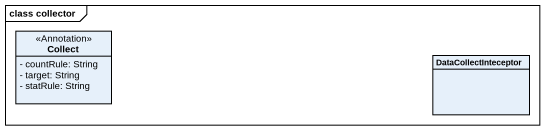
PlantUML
@startuml
mainframe class collector
hide circle
hide empty members
skinparam classAttributeIconSize 0
class Collect <<Annotation>> {
  - countRule: String
  - target: String
  - statRule: String
}
class DataCollectInteceptor
@enduml
